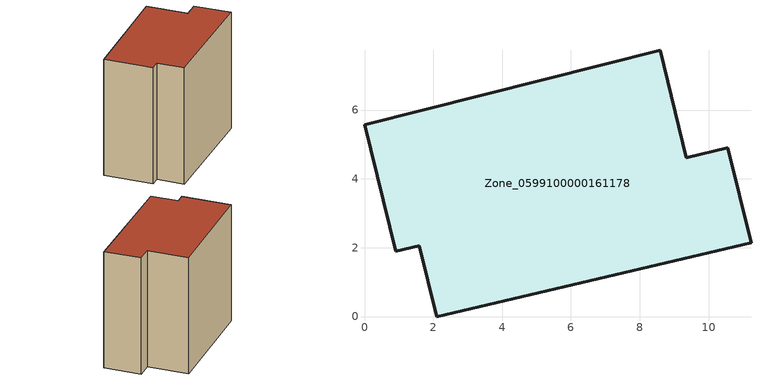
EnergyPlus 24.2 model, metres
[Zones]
Zone_0599100000161178
 floor ground (C_G): 9.35,4.62 10.55,4.91 11.23,2.14 2.1,0 1.59,2.06 0.9,1.89 0,5.57 8.59,7.73 z0
 wall outside (C_F): 8.59,7.73 0,5.57 0.9,1.89 1.59,2.06 2.1,0 11.23,2.14 10.55,4.91 9.35,4.62 8.59,7.73 z0:9.39
 roof outside (C_R): 9.35,4.62 8.59,7.73 0,5.57 0.9,1.89 1.59,2.06 2.1,0 11.23,2.14 10.55,4.91 z9.39
[BUILDING]
Pand.0599100000161178: North Axis=0; Terrain=City; Loads Convergence Tolerance Value=0.04; Temperature Convergence Tolerance Value=0.4; Solar Distribution=FullExterior; Maximum Number of Warmup Days=25; Minimum Number of Warmup Days=1
[Site:Location]
Rotterdam.The.Hague.AP_ZH_NLD Design_Conditions: Latitude=51.96; Longitude=4.45; Time Zone=1; Elevation=-4.5
[SITE:GROUNDTEMPERATURE:BUILDINGSURFACE]
18, 18, 18, 18, 18, 18, 18, 18, 18, 18, 18, 18
[MATERIAL] Thermal Absorptance=0.9; Solar Absorptance=0.7; Visible Absorptance=0.7
Name | Roughness | Thickness | Conductivity | Density | Specific Heat
G.TI.1946 | MediumSmooth | 0.15 | 1 | 540 | 1210
F.TI.1946 | Rough | 0.3 | 0.857143 | 1920 | 840
R.TI.1946 | MediumRough | 0.2 | 0.1 | 1500 | 1000
[CONSTRUCTION]
C_G: G.TI.1946
C_F: F.TI.1946
C_R: R.TI.1946
[ZONE]
Zone_0599100000161178: Type=1; Multiplier=1; Ceiling Height=Autocalculate; Volume=Autocalculate; Floor Area=autocalculate; Part of Total Floor Area=Yes
[ZONEINFILTRATION:DESIGNFLOWRATE]
Infil_Zone_0599100000161178: Zone or ZoneList or Space or SpaceList=Zone_0599100000161178; Schedule=AlwaysOn; Design Flow Rate Calculation Method=Flow/Area; Flow Rate per Floor Area=0.003; Constant Term Coefficient=1; Temperature Term Coefficient=0; Velocity Term Coefficient=0; Velocity Squared Term Coefficient=0
[HVACTEMPLATE:ZONE:IDEALLOADSAIRSYSTEM]
Zone_0599100000161178: Maximum Heating Supply Air Temperature=50; Minimum Cooling Supply Air Temperature=13; Maximum Heating Supply Air Humidity Ratio=0.0156; Minimum Cooling Supply Air Humidity Ratio=0.0077; Heating Limit=NoLimit; Cooling Limit=NoLimit; Dehumidification Control Type=ConstantSensibleHeatRatio; Cooling Sensible Heat Ratio=0.7; Dehumidification Setpoint=60; Humidification Control Type=None; Humidification Setpoint=30; Outdoor Air Method=None; Outdoor Air Flow Rate per Person=0.00944; Outdoor Air Flow Rate per Zone Floor Area=0; Outdoor Air Flow Rate per Zone=0; Demand Controlled Ventilation Type=None; Outdoor Air Economizer Type=NoEconomizer; Heat Recovery Type=None; Sensible Heat Recovery Effectiveness=0.7; Latent Heat Recovery Effectiveness=0.65
[ZONECONTROL:THERMOSTAT]
ThermostatControl_Zone_0599100000161178: Zone or ZoneList=Zone_0599100000161178; Control Type Schedule=DualSetpointControlType; Control 1=Thermostat_Zone_0599100000161178; Temperature Difference Between Cutout And Setpoint=0
[THERMOSTATSETPOINT:DUALSETPOINT]
Thermostat_Zone_0599100000161178: Heating Setpoint Temperature Schedule=HeatingSetpoint_Zone_0599100000161178; Cooling Setpoint Temperature Schedule=CoolingSetpoint_Zone_0599100000161178
[SCHEDULE:COMPACT]
HeatingSetpoint_Zone_0599100000161178: Through: 12/31, For: AllDays, Until: 24:00, 21
CoolingSetpoint_Zone_0599100000161178: Through: 12/31, For: AllDays, Until: 24:00, 24
DualSetpointControlType: Through: 12/31, For: AllDays, Until: 24:00, 4
AlwaysOn: Through: 12/31, For: AllDays, Until: 24:00, 1
